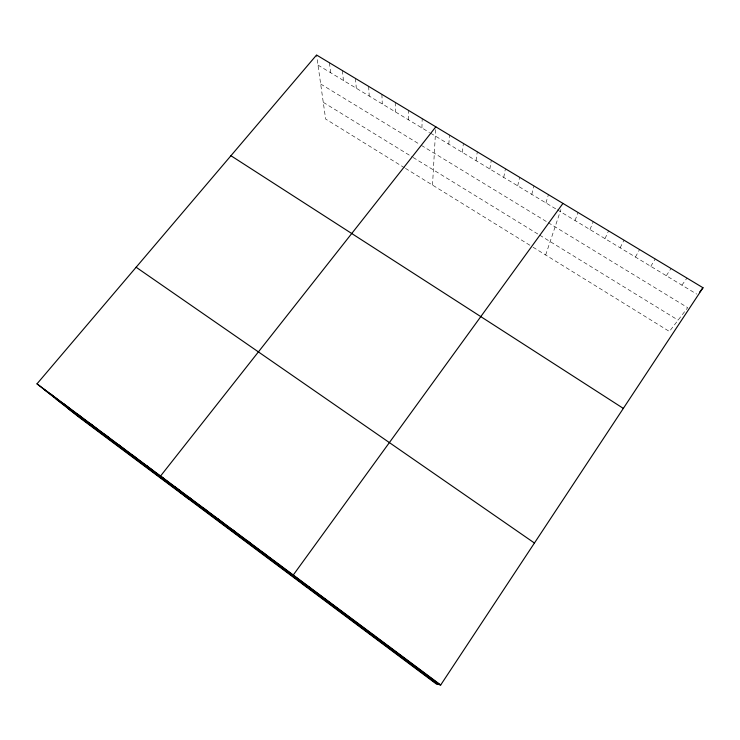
<?xml version="1.0" encoding="UTF-8"?>
<svg xmlns="http://www.w3.org/2000/svg" width="740" height="740" viewBox="0 0 740 740"><rect width="100%" height="100%" fill="white"/><g stroke="black" fill="none" stroke-linecap="round" stroke-linejoin="round"><path stroke-width="0.56" stroke-dasharray="3.7 2.78" d="M408.6 119.88L408.665 110.482M421.911 127.928L422.198 118.631M432.512 185.083L435.758 127.992M448.792 144.18L449.55 135.106M462.38 152.403L463.37 143.43M476.06 160.672L477.291 151.811M489.843 169.007L491.314 160.256M503.718 177.397L505.429 168.757M517.695 185.842L519.656 177.332M531.764 194.361L533.984 185.953M545.944 202.927L548.414 194.648M545.667 254.995L560.902 209.522M575.035 220.52L578.042 212.491M589.965 229.548L593.249 221.649M605.005 238.65L608.567 230.871M620.157 247.808L624.005 240.167M635.429 257.039L639.563 249.537M650.812 266.344L655.233 258.982M666.315 275.715L671.032 268.5M681.929 285.168L686.951 278.083M317.987 65.083L429.561 132.553M430.523 133.135L556.415 209.263M557.359 209.836L696.682 294.085M320.67 84.008L419.515 144.245M421.356 145.364L547.212 222.056M548.201 222.657L687.701 307.655L669.404 331.455L532.763 247.031M323.269 102.324L412.189 156.908M413.151 157.49L538.739 234.58M539.691 235.163L678.108 320.133M404.539 167.804L325.637 119.047L316.563 55.01M405.464 168.369L531.847 246.457M329.448 62.771L330.669 72.751M342.417 70.587L343.434 80.475M355.487 78.459L356.292 88.245M368.64 86.376L369.232 96.071M381.896 94.359L382.266 103.951M395.234 102.398L395.391 111.888"/><path stroke-width="1.11" d="M440.698 684.99L703 287.749L316.563 55.01L37 383.847L78.792 417.055L436.175 683.862L440.698 684.99L37 383.847M562.955 203.408L293.271 575.017L306.758 587.245M699.67 292.078L703 287.749M435.823 126.836L160.562 476.024L189.181 499.472M230.936 155.724L623.33 408.406M136.132 267.242L534.437 543.03M43.642 389.12L439.976 684.805M56.046 398.99L438.626 684.472M67.978 408.462L437.34 684.149M63.714 403.781L69.921 408.73M50.311 393.773L56.73 398.888M77.228 413.854L83.213 418.646M90.844 424.02L96.598 428.636M104.571 434.25L110.094 438.7M118.409 444.574L123.691 448.847M132.349 454.971L137.399 459.068M146.4 465.451L151.21 469.373M174.834 486.67L179.145 490.222M189.227 497.4L193.288 500.767M203.731 508.223L207.533 511.396M218.356 519.129L221.889 522.107M233.1 530.127L236.365 532.911M247.956 541.218L250.953 543.789M262.94 552.391L265.66 554.76M278.046 563.658L280.488 565.823M309.098 586.82L310.957 588.559M325.054 598.725L326.608 600.232M341.149 610.731L342.398 612.008M357.383 622.84L358.317 623.885M373.756 635.059L374.366 635.864M390.276 647.38L390.563 647.944"/></g></svg>
